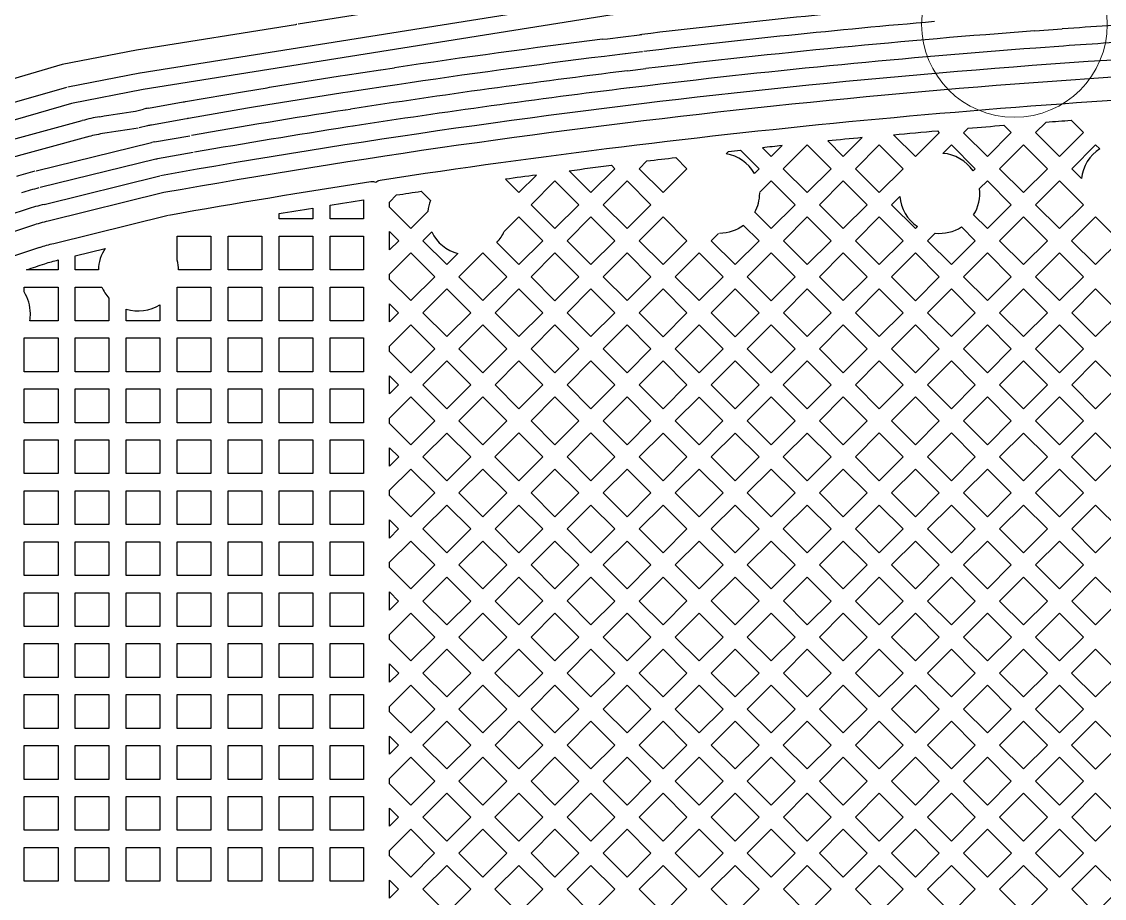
# Model space of a CAD drawing. Extents: x 3103 to 3424, y -52 to 175.
# Drawn here: x 3187.111 to 3191.913, y 43.836 to 47.725 of the extents above; entities that cross this region are included whole.
import ezdxf

# ---------------------------------------------------------------- set-up
doc = ezdxf.new("R2010")
doc.units = 0
doc.layers.add('gbr-dxf_layer0', color=7, linetype='Continuous')
doc.layers.add('gbr-outline-dxf_layer1', color=2, linetype='Continuous')
doc.layers.add('備註', color=1, linetype='Continuous', lineweight=5)

msp = doc.modelspace()

# ---------------------------------------------------------------- linework, layer by layer
at = {"layer": 'gbr-dxf_layer0'}
for p, q in [((3187.6364, 47.499), (3189.71, 47.8289)), ((3191.6035, 47.6843), (3191.7257, 47.6932)), ((3189.6864, 47.647), (3189.7084, 47.6498)), ((3189.7086, 47.6498), (3189.7785, 47.6584)), ((3191.7312, 47.6172), (3191.609, 47.6083)), ((3187.3147, 47.436), (3187.6349, 47.4987)), ((3188.703, 47.5118), (3188.7642, 47.5209)), ((3189.798, 47.5071), (3189.8788, 47.5169)), ((3188.2096, 47.4342), (3188.5225, 47.4843)), ((3188.7755, 47.4455), (3188.7143, 47.4364)), ((3187.8377, 47.3712), (3188.0989, 47.4161)), ((3188.0995, 47.4162), (3188.1988, 47.4324)), ((3188.199, 47.4324), (3188.2091, 47.4341)), ((3188.7142, 47.4364), (3188.5572, 47.4123)), ((3189.888, 47.4413), (3189.8072, 47.4315)), ((3188.5463, 47.3334), (3188.5684, 47.3367)), ((3187.6691, 47.2631), (3187.6315, 47.2539)), ((3187.8413, 47.2943), (3187.6861, 47.2666)), ((3188.5797, 47.2614), (3188.5576, 47.2581)), ((3187.3988, 47.2128), (3186.9094, 47.0802)), ((3187.6997, 47.1916), (3187.8569, 47.2194)), ((3187.1742, 47.0628), (3187.687, 47.1889)), ((3187.7052, 47.1149), (3187.1922, 46.9888)), ((3187.8705, 47.1444), (3187.713, 47.1166)), ((3191.8114, 47.0292), (3191.7676, 47.073)), ((3187.2106, 46.9147), (3187.7237, 47.0409)), ((3190.9684, 46.9131), (3191.0053, 46.9501)), ((3188.7422, 46.7129), (3188.7422, 46.7938)), ((3190.2017, 46.786), (3190.1691, 46.7533)), ((3188.7422, 46.3933), (3188.7422, 46.474)), ((3188.7422, 46.0735), (3188.7422, 46.1543)), ((3188.7422, 45.7538), (3188.7422, 45.8347)), ((3188.7422, 45.4342), (3188.7422, 45.5149)), ((3188.7422, 45.1144), (3188.7422, 45.1952)), ((3188.7422, 44.7947), (3188.7422, 44.8756)), ((3188.7422, 44.4751), (3188.7422, 44.5558)), ((3188.7422, 44.1553), (3188.7422, 44.236)), ((3188.7422, 43.8358), (3188.7422, 43.9165))]:
    msp.add_line(p, q, dxfattribs=at)
at = {"layer": 'gbr-dxf_layer0', "linetype": 'Continuous'}
for points in [[(3190.4922, 49.6228, 0.137613), (3183.0653, 47.0496, -0.154922), (3173.2157, 44.0319), (3172.6703, 44.0319)], [(3216.2755, 48.0435, -0.113654), (3216.278, 48.0487, 0.268441), (3216.275, 48.3549), (3216.275, 48.8977), (3216.1023, 49.0705), (3214.1147, 49.0705), (3213.7193, 48.675, -0.202211), (3213.7102, 48.6712), (3189.9129, 48.6708), (3189.5824, 48.6198, 0.084011), (3184.1442, 46.7521), (3182.6484, 45.8137, -0.017997), (3181.5897, 45.1981)], [(3215.1533, 47.8205, 0.198989), (3214.7058, 48.0059), (3192.9959, 48.0059), (3192.1282, 47.9715), (3190.8114, 47.873), (3189.7211, 47.7535), (3187.649, 47.4238), (3187.331, 47.3616), (3186.8766, 47.2312)], [(3188.3303, 47.7134, -0.09692), (3188.3256, 47.7119), (3187.6195, 47.5995), (3187.2898, 47.5349), (3186.7518, 47.3777), (3186.4482, 47.2633), (3185.8646, 47.0256), (3185.5776, 46.8987), (3185.2933, 46.766), (3184.9937, 46.6179), (3184.2537, 46.2323), (3184.0444, 46.1144), (3183.6795, 45.8967), (3183.075, 45.5026), (3182.5197, 45.1681), (3182.0447, 44.9009, -0.041786)], [(3189.779, 47.6585), (3189.8512, 47.6672, -0.012734), (3189.8606, 47.6686)], [(3189.8637, 47.5921, -0.016602), (3189.8613, 47.5917), (3189.7882, 47.5828)], [(3208.9481, 47.5335), (3193.0032, 47.5335, 0.034711), (3187.7407, 46.9666), (3187.2288, 46.8407)], [(3186.7806, 47.2799, -0.018977), (3186.8557, 47.3045), (3187.3113, 47.4352)], [(3187.7629, 46.8672, -0.005971), (3188.6594, 47.0162, -0.144511), (3188.6808, 47.0133, -0.142764), (3188.7001, 47.0223, -0.028419), (3193.0044, 47.4316)], [(3187.6727, 47.3417), (3187.8271, 47.3692, -0.014271), (3187.8376, 47.3712)], [(3187.4574, 47.3037, -0.003073), (3187.6152, 47.3284), (3187.6511, 47.3371)], [(3186.8136, 47.1296, -0.022668), (3186.8894, 47.1537), (3187.3789, 47.2863)], [(3187.6279, 47.2532, 0.0031), (3187.4696, 47.2285, 0.025609), (3187.3993, 47.2129)], [(3191.7676, 47.073), (3191.8736, 47.179), (3191.8918, 47.1609, 0.228175), (3191.8114, 47.0292)], [(3191.0053, 46.9501, 0.229179), (3191.0833, 46.8163), (3191.0743, 46.8072), (3190.9684, 46.9131)], [(3187.2284, 46.8406, 0.019399), (3187.1582, 46.8207, 0.047784), (3184.6894, 45.7344)], [(3187.1902, 46.7239, -0.019424), (3187.2529, 46.7417), (3187.7602, 46.8666)], [(3190.1691, 46.7533), (3190.2751, 46.6473), (3190.3811, 46.7533), (3190.3128, 46.8216, -0.162533), (3190.206, 46.786)], [(3187.4816, 46.7195, 0.14379), (3187.4509, 46.6242), (3187.348, 46.6242)], [(3187.132, 46.6242, -0.001574), (3187.2138, 46.6515, -0.019747), (3187.2718, 46.6679)]]:
    msp.add_lwpolyline(points, format="xyb", dxfattribs=at)
for points in [[(3201.8082, 48.184), (3192.9927, 48.184), (3192.1184, 48.1492), (3190.7952, 48.0504), (3189.6977, 47.93), (3188.337, 47.7137)], [(3189.7878, 47.5828), (3189.7179, 47.5742), (3189.6958, 47.5714)], [(3188.5232, 47.4844), (3188.5456, 47.4876), (3188.7026, 47.5117)], [(3188.5567, 47.4122), (3188.5343, 47.409), (3188.2217, 47.359), (3188.2115, 47.3573)], [(3188.2111, 47.3572), (3188.1118, 47.341), (3187.8505, 47.2961)], [(3190.8385, 47.2108), (3190.7546, 47.1269), (3190.6856, 47.1959)], [(3190.4831, 47.1752), (3190.4348, 47.1269), (3190.3958, 47.1659)], [(3189.3937, 47.0449), (3189.3158, 46.967), (3189.2566, 47.0262)], [(3190.3626, 46.8796), (3190.435, 46.8072), (3190.5408, 46.9131), (3190.4348, 47.0191), (3190.3837, 46.968)], [(3188.7422, 46.7938), (3188.7827, 46.7533), (3188.7422, 46.7129)], [(3187.348, 46.6242), (3187.348, 46.6867), (3187.4816, 46.7195)], [(3187.2718, 46.6679), (3187.2718, 46.6242), (3187.132, 46.6242)], [(3188.7422, 46.474), (3188.7825, 46.4337), (3188.7422, 46.3933)], [(3188.7422, 46.1543), (3188.7825, 46.1139), (3188.7422, 46.0735)], [(3188.7422, 45.8347), (3188.7827, 45.7942), (3188.7422, 45.7538)], [(3188.7422, 45.5149), (3188.7825, 45.4746), (3188.7422, 45.4342)], [(3188.7422, 45.1952), (3188.7825, 45.1548), (3188.7422, 45.1144)], [(3188.7422, 44.8756), (3188.7827, 44.8351), (3188.7422, 44.7947)], [(3188.7422, 44.5558), (3188.7825, 44.5155), (3188.7422, 44.4751)], [(3188.7422, 44.236), (3188.7825, 44.1957), (3188.7422, 44.1553)], [(3188.7422, 43.9165), (3188.7825, 43.8762), (3188.7422, 43.8358)]]:
    msp.add_lwpolyline(points, dxfattribs=at)
for points in [[(3191.288, 47.2328), (3191.308, 47.2527, -0.001067), (3191.4672, 47.2656), (3191.4999, 47.2329), (3191.3939, 47.1269)], [(3191.6077, 47.2329), (3191.6547, 47.2799, -0.000749), (3191.7648, 47.2879), (3191.8197, 47.2329), (3191.7137, 47.1269)], [(3190.9775, 47.2238, -0.001297), (3191.1719, 47.2412), (3191.1803, 47.2328), (3191.0744, 47.1269)], [(3191.1963, 47.1411), (3191.2342, 47.1789), (3191.3401, 47.073), (3191.3301, 47.0631, 0.229182)], [(3189.8494, 47.073), (3189.8838, 47.1074, -0.000867), (3190.0117, 47.1227), (3190.0614, 47.073), (3189.9554, 46.967)], [(3190.2353, 47.1391), (3190.2457, 47.1495, -0.000397), (3190.2986, 47.1554), (3190.381, 47.073), (3190.3602, 47.0523, 0.224728)], [(3189.5386, 47.064, -0.00126), (3189.7266, 47.0881), (3189.7416, 47.073), (3189.6356, 46.967)], [(3191.3327, 46.8685, 0.172067), (3191.3592, 46.9844), (3191.3939, 47.0191), (3191.4999, 46.9131), (3191.3941, 46.8072)], [(3188.7422, 46.9016), (3188.7422, 46.9249), (3188.7737, 46.9564, -0.000749), (3188.8828, 46.9727), (3188.9235, 46.9321, 0.070954), (3188.9124, 46.8831), (3188.8365, 46.8072)], [(3188.4783, 46.8502), (3188.4783, 46.9107, -0.001008), (3188.6271, 46.9341), (3188.6271, 46.8502)], [(3188.2522, 46.8502), (3188.2522, 46.874, -0.001016), (3188.4021, 46.8985), (3188.4021, 46.8502)], [(3189.2178, 46.7455, 0.08422), (3189.2512, 46.7946), (3189.3158, 46.8592), (3189.4219, 46.7532), (3189.316, 46.6473)], [(3187.8001, 46.6667), (3187.8001, 46.774), (3187.9499, 46.774), (3187.9499, 46.6242), (3187.8064, 46.6242, 0.06072)], [(3188.8904, 46.7533), (3188.9292, 46.7921, 0.221987), (3189.0454, 46.6966), (3188.9963, 46.6475)], [(3191.1282, 46.7533), (3191.162, 46.7872, 0.174201), (3191.2791, 46.8144), (3191.3402, 46.7533), (3191.2342, 46.6473)], [(3187.1219, 46.526), (3187.1219, 46.548), (3187.2718, 46.548), (3187.2718, 46.3981), (3187.1462, 46.3981, 0.04681), (3187.1493, 46.4311, 0.141693)], [(3187.348, 46.3981), (3187.348, 46.548), (3187.4659, 46.548, 0.082589), (3187.4978, 46.4992), (3187.4978, 46.3981)], [(3187.574, 46.3981), (3187.574, 46.4504, 0.222997), (3187.7239, 46.4695), (3187.7239, 46.3981)]]:
    msp.add_lwpolyline(points, format="xyb", close=True, dxfattribs=at)
for points in [[(3190.4887, 47.073), (3190.5947, 47.179), (3190.7007, 47.073), (3190.5947, 46.967)], [(3190.8085, 47.073), (3190.9145, 47.179), (3191.0205, 47.073), (3190.9145, 46.967)], [(3191.4478, 47.073), (3191.5538, 47.179), (3191.6598, 47.073), (3191.5538, 46.967)], [(3189.3697, 46.9131), (3189.4757, 47.0191), (3189.5817, 46.9131), (3189.4757, 46.8071)], [(3189.6895, 46.9131), (3189.7955, 47.0191), (3189.9015, 46.9131), (3189.7955, 46.8071)], [(3190.6486, 46.9131), (3190.7546, 47.0191), (3190.8606, 46.9131), (3190.7546, 46.8071)], [(3191.6077, 46.9131), (3191.7137, 47.0191), (3191.8196, 46.9132), (3191.7136, 46.8072)], [(3189.5296, 46.7532), (3189.6356, 46.8592), (3189.7416, 46.7532), (3189.6356, 46.6472)], [(3189.8494, 46.7532), (3189.9554, 46.8592), (3190.0613, 46.7533), (3189.9553, 46.6473)], [(3190.4888, 46.7533), (3190.5947, 46.8592), (3190.7007, 46.7532), (3190.5949, 46.6473)], [(3190.8085, 46.7532), (3190.9145, 46.8592), (3191.0204, 46.7533), (3190.9144, 46.6473)], [(3191.4479, 46.7533), (3191.5538, 46.8592), (3191.6597, 46.7533), (3191.5538, 46.6475)], [(3191.7675, 46.7533), (3191.8735, 46.8594), (3191.9795, 46.7533), (3191.8735, 46.6473)], [(3188.0261, 46.6242), (3188.0261, 46.774), (3188.176, 46.774), (3188.176, 46.6242)], [(3188.2522, 46.6242), (3188.2522, 46.774), (3188.4021, 46.774), (3188.4021, 46.6242)], [(3188.4783, 46.6242), (3188.4783, 46.774), (3188.6271, 46.774), (3188.6271, 46.6242)], [(3188.7422, 46.5818), (3188.7422, 46.6051), (3188.8365, 46.6995), (3188.9424, 46.5936), (3188.8364, 46.4876)], [(3189.0502, 46.5936), (3189.1561, 46.6995), (3189.2621, 46.5935), (3189.1562, 46.4876)], [(3189.3698, 46.5935), (3189.4757, 46.6993), (3189.5817, 46.5933), (3189.4759, 46.4874)], [(3189.6895, 46.5933), (3189.7955, 46.6993), (3189.9014, 46.5935), (3189.7954, 46.4875)], [(3190.0092, 46.5935), (3190.1152, 46.6995), (3190.2212, 46.5935), (3190.1152, 46.4875)], [(3190.3289, 46.5935), (3190.435, 46.6995), (3190.541, 46.5935), (3190.435, 46.4874)], [(3190.6487, 46.5935), (3190.7546, 46.6993), (3190.8605, 46.5935), (3190.7546, 46.4876)], [(3190.9683, 46.5935), (3191.0743, 46.6995), (3191.1803, 46.5935), (3191.0743, 46.4874)], [(3191.288, 46.5935), (3191.3941, 46.6995), (3191.4999, 46.5936), (3191.3939, 46.4876)], [(3191.6077, 46.5936), (3191.7136, 46.6995), (3191.8196, 46.5935), (3191.7137, 46.4876)], [(3187.8001, 46.3981), (3187.8001, 46.548), (3187.9499, 46.548), (3187.9499, 46.3981)], [(3188.0261, 46.3981), (3188.0261, 46.548), (3188.176, 46.548), (3188.176, 46.3981)], [(3188.2522, 46.3981), (3188.2522, 46.548), (3188.4021, 46.548), (3188.4021, 46.3981)], [(3188.4783, 46.3981), (3188.4783, 46.548), (3188.6271, 46.548), (3188.6271, 46.3981)], [(3188.8903, 46.4337), (3188.9963, 46.5397), (3189.1023, 46.4337), (3188.9963, 46.3277)], [(3189.2101, 46.4337), (3189.316, 46.5396), (3189.422, 46.4336), (3189.3161, 46.3277)], [(3189.5297, 46.4336), (3189.6356, 46.5395), (3189.7415, 46.4336), (3189.6356, 46.3277)], [(3189.8493, 46.4336), (3189.9553, 46.5396), (3190.0613, 46.4336), (3189.9553, 46.3276)], [(3190.1691, 46.4336), (3190.2751, 46.5396), (3190.3811, 46.4336), (3190.2751, 46.3276)], [(3190.4888, 46.4336), (3190.5949, 46.5396), (3190.7007, 46.4337), (3190.5947, 46.3277)], [(3190.8085, 46.4337), (3190.9144, 46.5396), (3191.0204, 46.4336), (3190.9145, 46.3277)], [(3191.1282, 46.4336), (3191.2342, 46.5396), (3191.3401, 46.4337), (3191.234, 46.3277)], [(3191.4478, 46.4337), (3191.5538, 46.5397), (3191.6598, 46.4337), (3191.5538, 46.3277)], [(3191.7676, 46.4337), (3191.8735, 46.5396), (3191.9795, 46.4336), (3191.8736, 46.3277)], [(3188.7422, 46.262), (3188.7422, 46.2856), (3188.8364, 46.3798), (3188.9424, 46.2738), (3188.8364, 46.1678)], [(3189.0502, 46.2738), (3189.1562, 46.3798), (3189.2622, 46.2738), (3189.1562, 46.1678)], [(3189.37, 46.2738), (3189.4759, 46.3797), (3189.5817, 46.2738), (3189.4759, 46.1679)], [(3189.6895, 46.2738), (3189.7954, 46.3797), (3189.9014, 46.2737), (3189.7955, 46.1678)], [(3190.0092, 46.2737), (3190.1152, 46.3797), (3190.2212, 46.2737), (3190.1152, 46.1677)], [(3190.329, 46.2737), (3190.435, 46.3797), (3190.5408, 46.2738), (3190.4349, 46.1678)], [(3190.6486, 46.2738), (3190.7546, 46.3798), (3190.8606, 46.2738), (3190.7546, 46.1678)], [(3190.9684, 46.2738), (3191.0743, 46.3797), (3191.1802, 46.2738), (3191.0743, 46.1679)], [(3191.2879, 46.2738), (3191.3939, 46.3798), (3191.4999, 46.2738), (3191.3939, 46.1678)], [(3191.6077, 46.2738), (3191.7137, 46.3798), (3191.8197, 46.2738), (3191.7137, 46.1678)], [(3187.1219, 46.1721), (3187.1219, 46.3219), (3187.2718, 46.3219), (3187.2718, 46.1721)], [(3187.348, 46.1721), (3187.348, 46.3219), (3187.4978, 46.3219), (3187.4978, 46.1721)], [(3187.574, 46.1721), (3187.574, 46.3219), (3187.7239, 46.3219), (3187.7239, 46.1721)], [(3187.8001, 46.1721), (3187.8001, 46.3219), (3187.9499, 46.3219), (3187.9499, 46.1721)], [(3188.0261, 46.1721), (3188.0261, 46.3219), (3188.176, 46.3219), (3188.176, 46.1721)], [(3188.2522, 46.1721), (3188.2522, 46.3219), (3188.4021, 46.3219), (3188.4021, 46.1721)], [(3188.4783, 46.1721), (3188.4783, 46.3219), (3188.6271, 46.3219), (3188.6271, 46.1721)], [(3188.8903, 46.1139), (3188.9963, 46.2199), (3189.1023, 46.1139), (3188.9963, 46.0079)], [(3189.2101, 46.1139), (3189.3161, 46.2199), (3189.422, 46.114), (3189.316, 46.008)], [(3189.5297, 46.114), (3189.6356, 46.2199), (3189.7416, 46.1139), (3189.6357, 46.008)], [(3189.8494, 46.1139), (3189.9553, 46.2198), (3190.0613, 46.1138), (3189.9554, 46.0079)], [(3190.1691, 46.1138), (3190.2751, 46.2198), (3190.381, 46.1139), (3190.275, 46.0079)], [(3190.4887, 46.1139), (3190.5947, 46.2199), (3190.7007, 46.1139), (3190.5947, 46.0079)], [(3190.8085, 46.1139), (3190.9145, 46.2199), (3191.0204, 46.114), (3190.9144, 46.008)], [(3191.1282, 46.114), (3191.234, 46.2199), (3191.3401, 46.1139), (3191.2342, 46.008)], [(3191.4478, 46.1139), (3191.5538, 46.2199), (3191.6598, 46.1139), (3191.5538, 46.0079)], [(3191.7676, 46.1139), (3191.8736, 46.2199), (3191.9795, 46.114), (3191.8735, 46.008)], [(3187.1219, 45.946), (3187.1219, 46.0959), (3187.2718, 46.0959), (3187.2718, 45.946)], [(3187.348, 45.946), (3187.348, 46.0959), (3187.4978, 46.0959), (3187.4978, 45.946)], [(3187.574, 45.946), (3187.574, 46.0959), (3187.7239, 46.0959), (3187.7239, 45.946)], [(3187.8001, 45.946), (3187.8001, 46.0959), (3187.9499, 46.0959), (3187.9499, 45.946)], [(3188.0261, 45.946), (3188.0261, 46.0959), (3188.176, 46.0959), (3188.176, 45.946)], [(3188.2522, 45.946), (3188.2522, 46.0959), (3188.4021, 46.0959), (3188.4021, 45.946)], [(3188.4783, 45.946), (3188.4783, 46.0959), (3188.6271, 46.0959), (3188.6271, 45.946)], [(3188.7422, 45.9425), (3188.7422, 45.9658), (3188.8364, 46.06), (3188.9424, 45.954), (3188.8365, 45.8481)], [(3189.0502, 45.954), (3189.1562, 46.06), (3189.2621, 45.9541), (3189.1561, 45.8481)], [(3189.3698, 45.9541), (3189.4759, 46.0601), (3189.5819, 45.9541), (3189.4759, 45.8481)], [(3189.6896, 45.9541), (3189.7955, 46.06), (3189.9015, 45.954), (3189.7956, 45.8481)], [(3190.0093, 45.954), (3190.1152, 46.0599), (3190.2211, 45.954), (3190.1152, 45.8481)], [(3190.3288, 45.954), (3190.4349, 46.06), (3190.5409, 45.954), (3190.4349, 45.848)], [(3190.6486, 45.954), (3190.7546, 46.06), (3190.8605, 45.9541), (3190.7545, 45.8482)], [(3190.9683, 45.9541), (3191.0743, 46.0601), (3191.1803, 45.9541), (3191.0743, 45.8481)], [(3191.288, 45.9541), (3191.3939, 46.06), (3191.4999, 45.954), (3191.3941, 45.8481)], [(3191.6077, 45.954), (3191.7137, 46.06), (3191.8196, 45.9541), (3191.7136, 45.8481)], [(3187.1219, 45.7199), (3187.1219, 45.8698), (3187.2718, 45.8698), (3187.2718, 45.7199)], [(3187.348, 45.7199), (3187.348, 45.8698), (3187.4978, 45.8698), (3187.4978, 45.7199)], [(3187.574, 45.7199), (3187.574, 45.8698), (3187.7239, 45.8698), (3187.7239, 45.7199)], [(3187.8001, 45.7199), (3187.8001, 45.8698), (3187.9499, 45.8698), (3187.9499, 45.7199)], [(3188.0261, 45.7199), (3188.0261, 45.8698), (3188.176, 45.8698), (3188.176, 45.7199)], [(3188.2522, 45.7199), (3188.2522, 45.8698), (3188.4021, 45.8698), (3188.4021, 45.7199)], [(3188.4783, 45.7199), (3188.4783, 45.8698), (3188.6271, 45.8698), (3188.6271, 45.7199)], [(3188.8904, 45.7942), (3188.9963, 45.9001), (3189.1022, 45.7942), (3188.9963, 45.6884)], [(3189.2099, 45.7942), (3189.316, 45.9003), (3189.422, 45.7942), (3189.316, 45.6882)], [(3189.5297, 45.7942), (3189.6357, 45.9003), (3189.7418, 45.7942), (3189.6357, 45.6882)], [(3189.8495, 45.7942), (3189.9554, 45.9001), (3190.0613, 45.7942), (3189.9554, 45.6884)], [(3190.1691, 45.7942), (3190.275, 45.9002), (3190.381, 45.7941), (3190.2751, 45.6882)], [(3190.4887, 45.7941), (3190.5947, 45.9002), (3190.7006, 45.7943), (3190.5946, 45.6883)], [(3190.8084, 45.7943), (3190.9144, 45.9003), (3191.0204, 45.7942), (3190.9144, 45.6883)], [(3191.1282, 45.7942), (3191.2342, 45.9003), (3191.3402, 45.7942), (3191.2342, 45.6882)], [(3191.4479, 45.7942), (3191.5538, 45.9001), (3191.6597, 45.7942), (3191.5538, 45.6884)], [(3191.7675, 45.7942), (3191.8735, 45.9003), (3191.9795, 45.7942), (3191.8735, 45.6882)], [(3188.7422, 45.6227), (3188.7422, 45.646), (3188.8365, 45.7404), (3188.9424, 45.6345), (3188.8364, 45.5285)], [(3189.0502, 45.6345), (3189.1561, 45.7404), (3189.2621, 45.6343), (3189.1562, 45.5285)], [(3189.3698, 45.6343), (3189.4759, 45.7404), (3189.5819, 45.6343), (3189.4759, 45.5283)], [(3189.6896, 45.6343), (3189.7956, 45.7404), (3189.9015, 45.6345), (3189.7955, 45.5285)], [(3190.0093, 45.6345), (3190.1152, 45.7404), (3190.2212, 45.6343), (3190.1153, 45.5285)], [(3190.3289, 45.6343), (3190.4349, 45.7403), (3190.5407, 45.6344), (3190.4348, 45.5285)], [(3190.6485, 45.6344), (3190.7545, 45.7404), (3190.8605, 45.6344), (3190.7545, 45.5284)], [(3190.9683, 45.6344), (3191.0743, 45.7404), (3191.1803, 45.6343), (3191.0743, 45.5284)], [(3191.288, 45.6343), (3191.3941, 45.7404), (3191.4999, 45.6345), (3191.3939, 45.5285)], [(3191.6077, 45.6345), (3191.7136, 45.7404), (3191.8196, 45.6343), (3191.7137, 45.5285)], [(3187.1219, 45.4939), (3187.1219, 45.6437), (3187.2718, 45.6437), (3187.2718, 45.4939)], [(3187.348, 45.4939), (3187.348, 45.6437), (3187.4978, 45.6437), (3187.4978, 45.4939)], [(3187.574, 45.4939), (3187.574, 45.6437), (3187.7239, 45.6437), (3187.7239, 45.4939)], [(3187.8001, 45.4939), (3187.8001, 45.6437), (3187.9499, 45.6437), (3187.9499, 45.4939)], [(3188.0261, 45.4939), (3188.0261, 45.6437), (3188.176, 45.6437), (3188.176, 45.4939)], [(3188.2522, 45.4939), (3188.2522, 45.6437), (3188.4021, 45.6437), (3188.4021, 45.4939)], [(3188.4783, 45.4939), (3188.4783, 45.6437), (3188.6271, 45.6437), (3188.6271, 45.4939)], [(3188.8903, 45.4746), (3188.9963, 45.5806), (3189.1023, 45.4746), (3188.9963, 45.3686)], [(3189.2101, 45.4746), (3189.316, 45.5805), (3189.422, 45.4745), (3189.3161, 45.3686)], [(3189.5297, 45.4745), (3189.6357, 45.5805), (3189.7416, 45.4746), (3189.6356, 45.3686)], [(3189.8494, 45.4746), (3189.9554, 45.5806), (3190.0614, 45.4746), (3189.9554, 45.3686)], [(3190.1692, 45.4746), (3190.2751, 45.5805), (3190.381, 45.4746), (3190.2751, 45.3687)], [(3190.4887, 45.4746), (3190.5946, 45.5805), (3190.7006, 45.4745), (3190.5947, 45.3686)], [(3190.8084, 45.4745), (3190.9144, 45.5805), (3191.0204, 45.4745), (3190.9144, 45.3685)], [(3191.1282, 45.4745), (3191.2342, 45.5805), (3191.3401, 45.4746), (3191.2341, 45.3686)], [(3191.4478, 45.4746), (3191.5538, 45.5806), (3191.6598, 45.4746), (3191.5538, 45.3686)], [(3191.7676, 45.4746), (3191.8735, 45.5805), (3191.9795, 45.4745), (3191.8736, 45.3686)], [(3187.1219, 45.2678), (3187.1219, 45.4177), (3187.2718, 45.4177), (3187.2718, 45.2678)], [(3187.348, 45.2678), (3187.348, 45.4177), (3187.4978, 45.4177), (3187.4978, 45.2678)], [(3187.574, 45.2678), (3187.574, 45.4177), (3187.7239, 45.4177), (3187.7239, 45.2678)], [(3187.8001, 45.2678), (3187.8001, 45.4177), (3187.9499, 45.4177), (3187.9499, 45.2678)], [(3188.0261, 45.2678), (3188.0261, 45.4177), (3188.176, 45.4177), (3188.176, 45.2678)], [(3188.2522, 45.2678), (3188.2522, 45.4177), (3188.4021, 45.4177), (3188.4021, 45.2678)], [(3188.4783, 45.2678), (3188.4783, 45.4177), (3188.6271, 45.4177), (3188.6271, 45.2678)], [(3188.7422, 45.3029), (3188.7422, 45.3265), (3188.8364, 45.4207), (3188.9424, 45.3147), (3188.8364, 45.2087)], [(3189.0502, 45.3147), (3189.1562, 45.4207), (3189.2622, 45.3147), (3189.1562, 45.2087)], [(3189.37, 45.3147), (3189.4759, 45.4206), (3189.5817, 45.3147), (3189.4759, 45.2088)], [(3189.6895, 45.3147), (3189.7955, 45.4207), (3189.9015, 45.3147), (3189.7955, 45.2087)], [(3190.0093, 45.3147), (3190.1153, 45.4207), (3190.2212, 45.3148), (3190.1152, 45.2088)], [(3190.3289, 45.3148), (3190.4348, 45.4207), (3190.5408, 45.3147), (3190.435, 45.2088)], [(3190.6486, 45.3147), (3190.7545, 45.4206), (3190.8605, 45.3146), (3190.7546, 45.2087)], [(3190.9683, 45.3146), (3191.0743, 45.4206), (3191.1802, 45.3147), (3191.0742, 45.2087)], [(3191.288, 45.3147), (3191.3939, 45.4207), (3191.4999, 45.3147), (3191.394, 45.2087)], [(3191.6077, 45.3147), (3191.7137, 45.4207), (3191.8197, 45.3147), (3191.7137, 45.2087)], [(3188.8903, 45.1548), (3188.9963, 45.2608), (3189.1023, 45.1548), (3188.9963, 45.0488)], [(3189.2101, 45.1548), (3189.3161, 45.2608), (3189.422, 45.1549), (3189.316, 45.0489)], [(3189.5297, 45.1549), (3189.6356, 45.2608), (3189.7416, 45.1548), (3189.6357, 45.0489)], [(3189.8494, 45.1548), (3189.9554, 45.2608), (3190.0613, 45.1549), (3189.9553, 45.0489)], [(3190.1691, 45.1549), (3190.2751, 45.2609), (3190.3811, 45.1549), (3190.2751, 45.0489)], [(3190.4888, 45.1549), (3190.5947, 45.2608), (3190.7007, 45.1548), (3190.5949, 45.0489)], [(3190.8085, 45.1548), (3190.9144, 45.2607), (3191.0203, 45.1548), (3190.9144, 45.0489)], [(3191.1281, 45.1548), (3191.2341, 45.2609), (3191.3401, 45.1548), (3191.2341, 45.0488)], [(3191.4479, 45.1548), (3191.5538, 45.2608), (3191.6598, 45.1548), (3191.5539, 45.0488)], [(3191.7676, 45.1548), (3191.8736, 45.2608), (3191.9795, 45.1549), (3191.8735, 45.0489)], [(3187.1219, 45.0418), (3187.1219, 45.1916), (3187.2718, 45.1916), (3187.2718, 45.0418)], [(3187.348, 45.0418), (3187.348, 45.1916), (3187.4978, 45.1916), (3187.4978, 45.0418)], [(3187.574, 45.0418), (3187.574, 45.1916), (3187.7239, 45.1916), (3187.7239, 45.0418)], [(3187.8001, 45.0418), (3187.8001, 45.1916), (3187.9499, 45.1916), (3187.9499, 45.0418)], [(3188.0261, 45.0418), (3188.0261, 45.1916), (3188.176, 45.1916), (3188.176, 45.0418)], [(3188.2522, 45.0418), (3188.2522, 45.1916), (3188.4021, 45.1916), (3188.4021, 45.0418)], [(3188.4783, 45.0418), (3188.4783, 45.1916), (3188.6271, 45.1916), (3188.6271, 45.0418)], [(3188.7422, 44.9834), (3188.7422, 45.0067), (3188.8364, 45.1009), (3188.9424, 44.9949), (3188.8365, 44.889)], [(3189.0502, 44.9949), (3189.1562, 45.1009), (3189.2621, 44.995), (3189.1561, 44.889)], [(3189.3698, 44.995), (3189.4759, 45.101), (3189.5819, 44.995), (3189.4759, 44.889)], [(3189.6896, 44.995), (3189.7955, 45.1009), (3189.9014, 44.995), (3189.7955, 44.8891)], [(3190.0092, 44.995), (3190.1152, 45.101), (3190.2212, 44.995), (3190.1152, 44.889)], [(3190.3289, 44.995), (3190.435, 45.101), (3190.541, 44.995), (3190.435, 44.889)], [(3190.6487, 44.995), (3190.7546, 45.1009), (3190.8605, 44.995), (3190.7546, 44.8891)], [(3190.9683, 44.995), (3191.0742, 45.101), (3191.1802, 44.995), (3191.0743, 44.889)], [(3191.288, 44.995), (3191.394, 45.101), (3191.5, 44.995), (3191.394, 44.8889)], [(3191.6078, 44.995), (3191.7137, 45.1009), (3191.8196, 44.995), (3191.7137, 44.8891)], [(3187.1219, 44.8157), (3187.1219, 44.9656), (3187.2718, 44.9656), (3187.2718, 44.8157)], [(3187.348, 44.8157), (3187.348, 44.9656), (3187.4978, 44.9656), (3187.4978, 44.8157)], [(3187.574, 44.8157), (3187.574, 44.9656), (3187.7239, 44.9656), (3187.7239, 44.8157)], [(3187.8001, 44.8157), (3187.8001, 44.9656), (3187.9499, 44.9656), (3187.9499, 44.8157)], [(3188.0261, 44.8157), (3188.0261, 44.9656), (3188.176, 44.9656), (3188.176, 44.8157)], [(3188.2522, 44.8157), (3188.2522, 44.9656), (3188.4021, 44.9656), (3188.4021, 44.8157)], [(3188.4783, 44.8157), (3188.4783, 44.9656), (3188.6271, 44.9656), (3188.6271, 44.8157)], [(3188.8904, 44.8351), (3188.9963, 44.941), (3189.1022, 44.8351), (3188.9963, 44.7293)], [(3189.2099, 44.8351), (3189.316, 44.9412), (3189.422, 44.8351), (3189.316, 44.7291)], [(3189.5297, 44.8351), (3189.6357, 44.9412), (3189.7416, 44.8353), (3189.6356, 44.7293)], [(3189.8494, 44.8353), (3189.9553, 44.9411), (3190.0613, 44.8351), (3189.9554, 44.7293)], [(3190.1691, 44.8351), (3190.2751, 44.9412), (3190.3811, 44.8351), (3190.2751, 44.7291)], [(3190.4888, 44.8351), (3190.5949, 44.9412), (3190.7007, 44.8353), (3190.5947, 44.7293)], [(3190.8085, 44.8353), (3190.9144, 44.9412), (3191.0204, 44.8351), (3190.9145, 44.7293)], [(3191.1282, 44.8351), (3191.2341, 44.9411), (3191.3401, 44.8351), (3191.2342, 44.7291)], [(3191.4479, 44.8351), (3191.5539, 44.9411), (3191.6598, 44.8352), (3191.5538, 44.7292)], [(3191.7675, 44.8352), (3191.8735, 44.9412), (3191.9795, 44.8351), (3191.8735, 44.7292)], [(3188.7422, 44.6636), (3188.7422, 44.6869), (3188.8365, 44.7813), (3188.9424, 44.6754), (3188.8364, 44.5694)], [(3189.0502, 44.6754), (3189.1561, 44.7813), (3189.2621, 44.6752), (3189.1562, 44.5694)], [(3189.3698, 44.6752), (3189.4759, 44.7813), (3189.5817, 44.6754), (3189.4757, 44.5694)], [(3189.6895, 44.6754), (3189.7955, 44.7814), (3189.9015, 44.6754), (3189.7955, 44.5694)], [(3190.0093, 44.6754), (3190.1152, 44.7813), (3190.2212, 44.6752), (3190.1153, 44.5694)], [(3190.3289, 44.6752), (3190.435, 44.7813), (3190.5408, 44.6754), (3190.4348, 44.5694)], [(3190.6486, 44.6754), (3190.7546, 44.7814), (3190.8606, 44.6754), (3190.7546, 44.5694)], [(3190.9684, 44.6754), (3191.0743, 44.7813), (3191.1803, 44.6752), (3191.0744, 44.5694)], [(3191.288, 44.6752), (3191.394, 44.7812), (3191.4999, 44.6753), (3191.3939, 44.5694)], [(3191.6076, 44.6753), (3191.7136, 44.7813), (3191.8197, 44.6753), (3191.7137, 44.5693)], [(3187.1219, 44.5896), (3187.1219, 44.7395), (3187.2718, 44.7395), (3187.2718, 44.5896)], [(3187.348, 44.5896), (3187.348, 44.7395), (3187.4978, 44.7395), (3187.4978, 44.5896)], [(3187.574, 44.5896), (3187.574, 44.7395), (3187.7239, 44.7395), (3187.7239, 44.5896)], [(3187.8001, 44.5896), (3187.8001, 44.7395), (3187.9499, 44.7395), (3187.9499, 44.5896)], [(3188.0261, 44.5896), (3188.0261, 44.7395), (3188.176, 44.7395), (3188.176, 44.5896)], [(3188.2522, 44.5896), (3188.2522, 44.7395), (3188.4021, 44.7395), (3188.4021, 44.5896)], [(3188.4783, 44.5896), (3188.4783, 44.7395), (3188.6271, 44.7395), (3188.6271, 44.5896)], [(3188.8903, 44.5155), (3188.9963, 44.6215), (3189.1023, 44.5155), (3188.9963, 44.4095)], [(3189.2101, 44.5155), (3189.316, 44.6214), (3189.4218, 44.5155), (3189.316, 44.4096)], [(3189.5296, 44.5155), (3189.6356, 44.6215), (3189.7416, 44.5155), (3189.6356, 44.4095)], [(3189.8494, 44.5155), (3189.9554, 44.6215), (3190.0614, 44.5155), (3189.9554, 44.4095)], [(3190.1692, 44.5155), (3190.2751, 44.6214), (3190.381, 44.5155), (3190.2751, 44.4096)], [(3190.4887, 44.5155), (3190.5947, 44.6215), (3190.7007, 44.5155), (3190.5947, 44.4095)], [(3190.8085, 44.5155), (3190.9145, 44.6215), (3191.0205, 44.5155), (3190.9145, 44.4095)], [(3191.1283, 44.5155), (3191.2342, 44.6214), (3191.3401, 44.5155), (3191.2342, 44.4096)], [(3191.4478, 44.5155), (3191.5538, 44.6214), (3191.6598, 44.5154), (3191.5538, 44.4095)], [(3191.7675, 44.5154), (3191.8735, 44.6214), (3191.9796, 44.5154), (3191.8736, 44.4094)], [(3187.1219, 44.3636), (3187.1219, 44.5134), (3187.2718, 44.5134), (3187.2718, 44.3636)], [(3187.348, 44.3636), (3187.348, 44.5134), (3187.4978, 44.5134), (3187.4978, 44.3636)], [(3187.574, 44.3636), (3187.574, 44.5134), (3187.7239, 44.5134), (3187.7239, 44.3636)], [(3187.8001, 44.3636), (3187.8001, 44.5134), (3187.9499, 44.5134), (3187.9499, 44.3636)], [(3188.0261, 44.3636), (3188.0261, 44.5134), (3188.176, 44.5134), (3188.176, 44.3636)], [(3188.2522, 44.3636), (3188.2522, 44.5134), (3188.4021, 44.5134), (3188.4021, 44.3636)], [(3188.4783, 44.3636), (3188.4783, 44.5134), (3188.6271, 44.5134), (3188.6271, 44.3636)], [(3188.7422, 44.3438), (3188.7422, 44.3674), (3188.8364, 44.4616), (3188.9424, 44.3556), (3188.8364, 44.2496)], [(3189.0502, 44.3556), (3189.1562, 44.4616), (3189.2621, 44.3557), (3189.1561, 44.2497)], [(3189.3698, 44.3557), (3189.4757, 44.4616), (3189.5817, 44.3556), (3189.4759, 44.2497)], [(3189.6895, 44.3556), (3189.7955, 44.4616), (3189.9015, 44.3556), (3189.7955, 44.2496)], [(3190.0093, 44.3556), (3190.1153, 44.4616), (3190.2212, 44.3557), (3190.1152, 44.2497)], [(3190.3289, 44.3557), (3190.4348, 44.4616), (3190.5408, 44.3556), (3190.435, 44.2497)], [(3190.6486, 44.3556), (3190.7546, 44.4616), (3190.8606, 44.3556), (3190.7546, 44.2496)], [(3190.9684, 44.3556), (3191.0744, 44.4616), (3191.1803, 44.3557), (3191.0743, 44.2497)], [(3191.288, 44.3557), (3191.3939, 44.4616), (3191.4999, 44.3556), (3191.3941, 44.2497)], [(3191.6077, 44.3556), (3191.7137, 44.4615), (3191.8197, 44.3555), (3191.7137, 44.2496)], [(3187.1219, 44.1375), (3187.1219, 44.2874), (3187.2718, 44.2874), (3187.2718, 44.1375)], [(3187.348, 44.1375), (3187.348, 44.2874), (3187.4978, 44.2874), (3187.4978, 44.1375)], [(3187.574, 44.1375), (3187.574, 44.2874), (3187.7239, 44.2874), (3187.7239, 44.1375)], [(3187.8001, 44.1375), (3187.8001, 44.2874), (3187.9499, 44.2874), (3187.9499, 44.1375)], [(3188.0261, 44.1375), (3188.0261, 44.2874), (3188.176, 44.2874), (3188.176, 44.1375)], [(3188.2522, 44.1375), (3188.2522, 44.2874), (3188.4021, 44.2874), (3188.4021, 44.1375)], [(3188.4783, 44.1375), (3188.4783, 44.2874), (3188.6271, 44.2874), (3188.6271, 44.1375)], [(3188.8903, 44.1957), (3188.9963, 44.3017), (3189.1022, 44.1958), (3188.9962, 44.0898)], [(3189.2099, 44.1958), (3189.316, 44.3018), (3189.422, 44.1958), (3189.316, 44.0898)], [(3189.5297, 44.1958), (3189.6356, 44.3017), (3189.7416, 44.1957), (3189.6357, 44.0898)], [(3189.8494, 44.1957), (3189.9554, 44.3017), (3190.0613, 44.1958), (3189.9553, 44.0898)], [(3190.1691, 44.1958), (3190.2751, 44.3018), (3190.3811, 44.1958), (3190.2751, 44.0898)], [(3190.4888, 44.1958), (3190.5947, 44.3017), (3190.7007, 44.1957), (3190.5949, 44.0898)], [(3190.8085, 44.1957), (3190.9145, 44.3017), (3191.0204, 44.1958), (3190.9144, 44.0898)], [(3191.1282, 44.1958), (3191.2342, 44.3018), (3191.3402, 44.1958), (3191.2342, 44.0898)], [(3191.4479, 44.1958), (3191.5538, 44.3017), (3191.6598, 44.1957), (3191.554, 44.0898)], [(3191.7676, 44.1957), (3191.8736, 44.3016), (3191.9794, 44.1958), (3191.8735, 44.0898)], [(3188.7422, 44.0243), (3188.7422, 44.0476), (3188.8364, 44.1418), (3188.9423, 44.0359), (3188.8364, 43.93)], [(3189.0501, 44.0359), (3189.1561, 44.1419), (3189.2621, 44.0359), (3189.1561, 43.9299)], [(3189.3698, 44.0359), (3189.4759, 44.1419), (3189.5819, 44.0359), (3189.4759, 43.9299)], [(3189.6896, 44.0359), (3189.7955, 44.1418), (3189.9014, 44.0359), (3189.7955, 43.93)], [(3190.0092, 44.0359), (3190.1152, 44.1419), (3190.2212, 44.0359), (3190.1152, 43.9299)], [(3190.3289, 44.0359), (3190.435, 44.1419), (3190.541, 44.0359), (3190.435, 43.9299)], [(3190.6487, 44.0359), (3190.7546, 44.1418), (3190.8605, 44.0359), (3190.7546, 43.93)], [(3190.9683, 44.0359), (3191.0743, 44.1419), (3191.1803, 44.0359), (3191.0743, 43.9299)], [(3191.288, 44.0359), (3191.3941, 44.1419), (3191.5001, 44.0359), (3191.3941, 43.9299)], [(3191.6078, 44.0359), (3191.7137, 44.1418), (3191.8196, 44.0359), (3191.7137, 43.93)], [(3187.1219, 43.9115), (3187.1219, 44.0613), (3187.2718, 44.0613), (3187.2718, 43.9115)], [(3187.348, 43.9115), (3187.348, 44.0613), (3187.4978, 44.0613), (3187.4978, 43.9115)], [(3187.574, 43.9115), (3187.574, 44.0613), (3187.7239, 44.0613), (3187.7239, 43.9115)], [(3187.8001, 43.9115), (3187.8001, 44.0613), (3187.9499, 44.0613), (3187.9499, 43.9115)], [(3188.0261, 43.9115), (3188.0261, 44.0613), (3188.176, 44.0613), (3188.176, 43.9115)], [(3188.2522, 43.9115), (3188.2522, 44.0613), (3188.4021, 44.0613), (3188.4021, 43.9115)], [(3188.4783, 43.9115), (3188.4783, 44.0613), (3188.6271, 44.0613), (3188.6271, 43.9115)], [(3188.8903, 43.8762), (3188.9962, 43.982), (3189.1022, 43.876), (3188.9963, 43.7701)], [(3189.2099, 43.876), (3189.316, 43.982), (3189.422, 43.876), (3189.316, 43.77)], [(3189.5297, 43.876), (3189.6357, 43.982), (3189.7416, 43.8762), (3189.6356, 43.7701)], [(3189.8494, 43.8762), (3189.9553, 43.982), (3190.0613, 43.876), (3189.9554, 43.7701)], [(3190.1691, 43.876), (3190.2751, 43.982), (3190.3811, 43.876), (3190.2751, 43.77)], [(3190.4888, 43.876), (3190.5949, 43.982), (3190.7007, 43.8762), (3190.5947, 43.7701)], [(3190.8085, 43.8762), (3190.9144, 43.982), (3191.0204, 43.876), (3190.9145, 43.7701)], [(3191.1282, 43.876), (3191.2342, 43.982), (3191.3402, 43.876), (3191.2342, 43.77)], [(3191.4479, 43.876), (3191.554, 43.982), (3191.6598, 43.8762), (3191.5538, 43.7701)], [(3191.7676, 43.8762), (3191.8735, 43.982), (3191.9795, 43.876), (3191.8736, 43.7701)]]:
    msp.add_lwpolyline(points, close=True, dxfattribs=at)
at = {"layer": 'gbr-dxf_layer0'}
for centre, radius, start, end in [((3194.4459, 9.3921), 38.5502, 94.90098, 96.83084), ((3194.446, 9.3921), 38.474, 94.90109, 96.83095), ((3194.4483, 9.3924), 38.3974, 94.2491, 96.83415), ((3194.4509, 9.3926), 38.3974, 93.46311, 94.06942), ((3194.4495, 9.3926), 38.5498, 97.09774, 98.48032), ((3194.4512, 9.3926), 38.3212, 93.46355, 94.06986), ((3194.4499, 9.3926), 38.2445, 92.17131, 100.12588), ((3194.4483, 9.3924), 38.3212, 94.24917, 96.83423), ((3194.4494, 9.3926), 38.4736, 97.09769, 98.48028), ((3194.4517, 9.3929), 38.3973, 96.96166, 98.81354), ((3194.4516, 9.3929), 38.3211, 96.96158, 98.81345), ((3187.5867, 46.5338), 0.7807, 99.5674, 105.4291), ((3187.7326, 47.0039), 0.343, 100.057, 103.719), ((3194.4574, 9.3938), 38.3973, 98.85654, 99.88803), ((3187.7325, 47.0039), 0.2668, 100.0564, 103.7122), ((3187.8683, 47.183), 0.1145, 99.235, 102.6941), ((3194.4576, 9.3939), 38.3211, 98.85691, 99.88748), ((3194.4506, 9.3926), 37.9903, 95.45587, 95.68762), ((3187.7327, 47.0039), 0.1906, 100.0349, 103.7424), ((3194.4508, 9.3926), 37.9903, 95.99478, 96.12722), ((3187.7327, 47.0039), 0.1144, 100.041, 103.7482), ((3187.4489, 45.9247), 1.1708, 103.8498, 108.0062), ((3194.4505, 9.3926), 37.9903, 97.64915, 97.85778), ((3187.4489, 45.9247), 1.0946, 103.837, 108.0068), ((3190.206, 46.9638), 0.1778, 331.7399, 0.0003), ((3191.5939, 33.3903), 14.2201, 108.27683, 119.21972), ((3187.4504, 45.9249), 1.0184, 103.6264, 108.0648), ((3191.5939, 33.3903), 14.042, 108.27776, 119.21995)]:
    msp.add_arc(centre, radius, start, end, dxfattribs=at)
at = {"layer": 'gbr-outline-dxf_layer1', "linetype": 'Continuous'}
msp.add_lwpolyline([(3134.0511, 42.6163, -0.414233), (3134.8622, 43.7748), (3152.7317, 46.9257, -0.145892), (3161.3026, 45.9338, 0.101585), (3167.8425, 44.5912), (3173.3424, 44.5912, 0.152268), (3182.7762, 47.5325, -0.152268), (3191.3574, 50.2076), (3216.2273, 50.2076, -0.414215), (3217.2273, 49.2076), (3217.2273, 37.6077, -0.414215), (3216.2273, 36.6077), (3191.5126, 36.6077, 0.151039), (3190.384, 36.259, -0.151026), (3173.3424, 30.9912), (3167.8425, 30.9912, -0.100411), (3156.0737, 33.3789, 0.144694), (3154.947, 33.5066), (3137.224, 30.3814, -0.414157), (3136.0656, 31.1926)], format="xyb", close=True, dxfattribs=at)
at = {"layer": '備註', "linetype": 'Continuous'}
msp.add_circle((3191.5136, 47.7132), 0.4119, dxfattribs=at)

doc.saveas('drawing.dxf')
